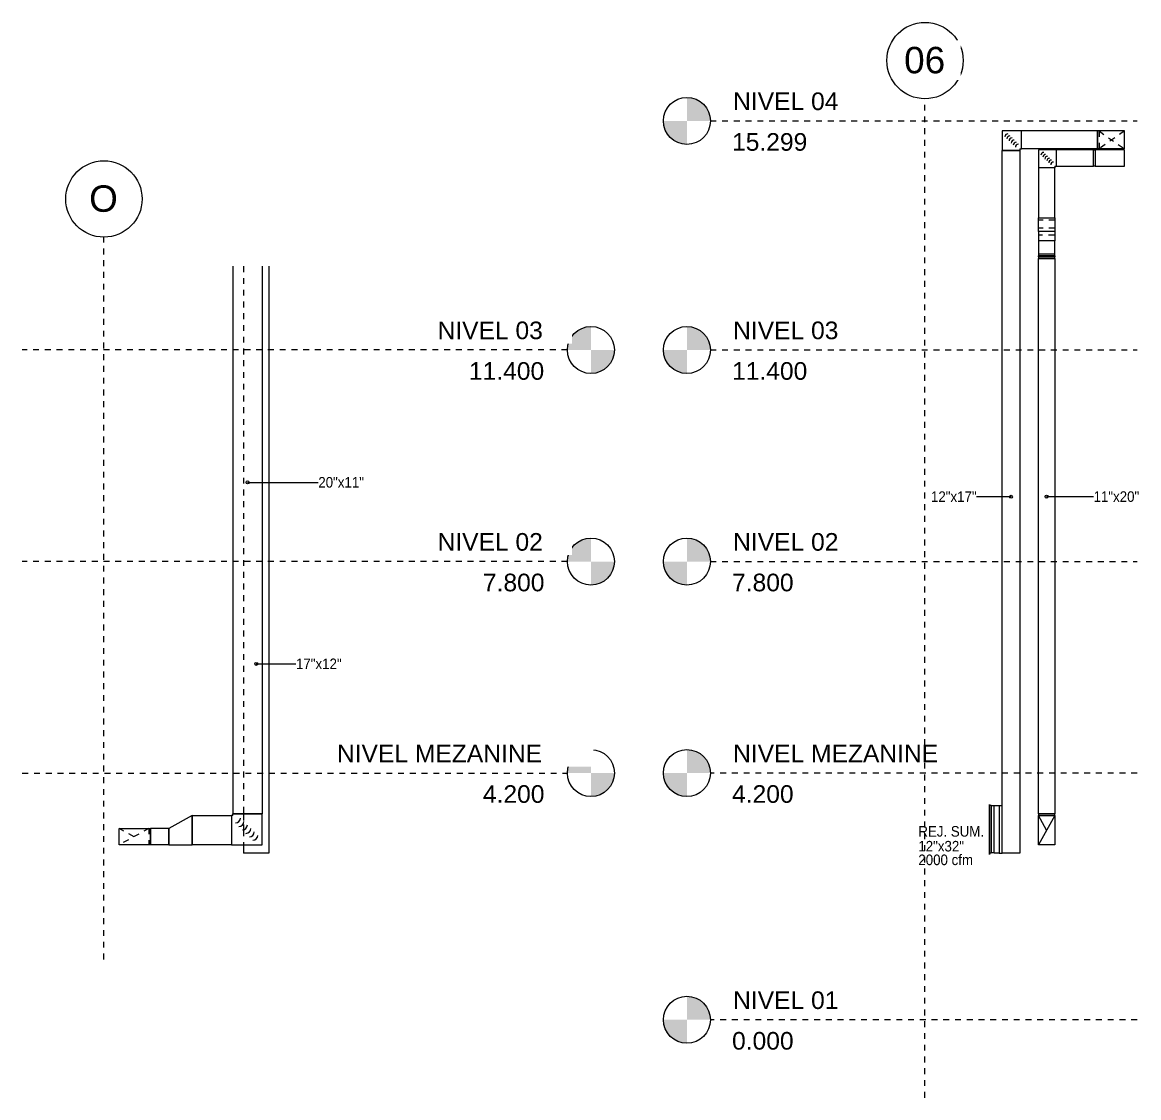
# Model space of a CAD drawing. Header units: metres. Extents: x 63 to 378, y -27 to 78.
# Drawn here: x 62.61 to 81.62, y -1.32 to 16.98 of the extents above; entities that cross this region are included whole.
import ezdxf

# ---------------------------------------------------------------- set-up
doc = ezdxf.new("R2010")
doc.units = ezdxf.units.M
for name, pattern in [('Centre', [0.03175, 0.00635, -0.004763, 0.015875, -0.004763]), ('Grid Line', [0.022225, 0.0127, -0.003175, 0.003175, -0.003175]), ('HIDDEN JT', [0.0016, 0.001, -0.0006])]:
    doc.linetypes.add(name, pattern=pattern)
for name, color, linetype, lineweight in [('A-DETL', 7, 'HIDDEN JT', 9), ('A-FLOR-LEVL', 7, 'Continuous', 9), ('A-GENM', 7, 'Continuous', 18), ('M-HVAC-CDFF-IDEN', 7, 'Continuous', 9), ('M-HVAC-DUCT', 7, 'Continuous', 18), ('M-HVAC-DUCT-ANNO', 7, 'Continuous', 18), ('M-HVAC-DUCT-IDEN', 7, 'Continuous', 9), ('S-GRID', 7, 'Continuous', 9), ('S-GRID-IDEN', 7, 'Continuous', 9)]:
    doc.layers.add(name, color=color, linetype=linetype, lineweight=lineweight)
doc.layers.add('M-HVAC-CDFF', color=8, linetype='Continuous', lineweight=18, true_color=0x414141)
doc.styles.add('Arial_1', font='arial.ttf', dxfattribs={"height": 0.3})
doc.styles.add('Arial_2', font='arial.ttf', dxfattribs={"height": 0.45})
doc.styles.add('SansSerif', font='SANSS__.TTF', dxfattribs={"width": 0.9, "height": 0.18})

# ---------------------------------------------------------------- blocks, each defined once
blk = doc.blocks.new('Rectangular Elbow - Mitered - Single Thickness Vanes - LAMINA-2636994-SEC 2')
at = {"layer": 'M-HVAC-DUCT', "color": 3, "true_color": 0x00ff00}
for p, q in [((64.261, 2.977), (64.261, 3.257)), ((64.261, 3.257), (64.794, 3.257)), ((64.794, 3.257), (64.794, 2.977)), ((64.794, 2.977), (64.261, 2.977))]:
    blk.add_line(p, q, dxfattribs=at)
blk = doc.blocks.new('Rectangular Elbow - Mitered - Single Thickness Vanes - LAMINA-2031966-SEC 2')
at = {"layer": 'A-GENM', "color": 3, "true_color": 0x00ff00}
for centre in [(66.243, 3.434), (66.302, 3.375), (66.361, 3.316), (66.42, 3.257), (66.479, 3.198), (66.538, 3.139)]:
    blk.add_arc(centre, 0.0833, 270, 0, dxfattribs=at)
at = {"layer": 'M-HVAC-DUCT', "color": 3, "true_color": 0x00ff00}
for p, q in [((66.199, 3.477), (66.174, 3.477)), ((66.174, 3.477), (66.174, 2.977)), ((66.199, 3.503), (66.699, 3.503)), ((66.199, 3.477), (66.199, 3.503)), ((66.699, 2.977), (66.699, 3.503)), ((66.174, 2.977), (66.699, 2.977))]:
    blk.add_line(p, q, dxfattribs=at)
blk = doc.blocks.new('M_Rectangular Transition - Angle - 30 LAMINA-2908838-SEC 2')
at = {"layer": 'M-HVAC-DUCT', "color": 3, "true_color": 0x00ff00}
for p, q in [((65.504, 3.477), (65.108, 3.257)), ((65.504, 3.477), (65.504, 2.977)), ((65.108, 2.977), (65.108, 3.257)), ((65.108, 2.977), (65.504, 2.977))]:
    blk.add_line(p, q, dxfattribs=at)
blk = doc.blocks.new('M_Rectangular Takeoff - LAMINA-2036382-SEC 3')
at = {"layer": 'M-HVAC-DUCT', "color": 5, "true_color": 0x0000ff}
for p, q in [((13.186, 3.647), (13.236, 3.647)), ((13.186, 3.647), (13.186, 2.834)), ((13.186, 2.834), (13.236, 2.834))]:
    blk.add_line(p, q, dxfattribs=at)
blk = doc.blocks.new('Rectangular Elbow - Mitered - Single Thickness Vanes - LAMINA-2036572-SEC 3')
at = {"layer": 'A-GENM', "color": 5, "true_color": 0x0000ff}
for centre in [(13.335, 15.029), (13.371, 14.994), (13.407, 14.958), (13.443, 14.922), (13.479, 14.886), (13.515, 14.85)]:
    blk.add_arc(centre, 0.0508, 90, 180, dxfattribs=at)
at = {"layer": 'M-HVAC-DUCT', "color": 5, "true_color": 0x0000ff}
for p, q in [((13.236, 15.128), (13.236, 14.798)), ((13.567, 15.128), (13.236, 15.128)), ((13.567, 14.823), (13.567, 15.128)), ((13.541, 14.798), (13.236, 14.798)), ((13.541, 14.823), (13.541, 14.798)), ((13.541, 14.823), (13.567, 14.823))]:
    blk.add_line(p, q, dxfattribs=at)
blk = doc.blocks.new('Rectangular Elbow - Mitered - Single Thickness Vanes - LAMINA-2036663-SEC 3')
at = {"layer": 'M-HVAC-DUCT', "color": 5, "true_color": 0x0000ff}
for p, q in [((14.862, 14.823), (14.862, 15.128)), ((15.32, 15.128), (14.862, 15.128)), ((15.32, 14.823), (15.32, 15.128)), ((15.32, 14.823), (14.862, 14.823))]:
    blk.add_line(p, q, dxfattribs=at)
blk = doc.blocks.new('Rectangular Elbow - Mitered - Single Thickness Vanes - LAMINA-2031966-SEC 3')
at = {"layer": 'M-HVAC-DUCT', "color": 3, "true_color": 0x00ff00}
for p, q in [((13.856, 3.503), (14.135, 3.503)), ((13.856, 3.503), (13.856, 3.477)), ((14.135, 3.477), (14.135, 3.503))]:
    blk.add_line(p, q, dxfattribs=at)
blk = doc.blocks.new('Rectangular Elbow - Mitered - Single Thickness Vanes - LAMINA-V1-SEC 3')
at = {"layer": 'M-HVAC-DUCT', "color": 3, "true_color": 0x00ff00}
for p, q in [((13.856, 13.419), (13.856, 13.652)), ((13.856, 13.652), (14.135, 13.652)), ((14.135, 13.652), (14.135, 13.419)), ((14.135, 13.419), (13.856, 13.419)), ((13.856, 13.419), (13.856, 13.255)), ((14.135, 13.419), (14.135, 13.255)), ((14.135, 13.255), (13.856, 13.255))]:
    blk.add_line(p, q, dxfattribs=at)
blk = doc.blocks.new('Rectangular Elbow - Mitered - Single Thickness Vanes - LAMINA-2909901-SEC 3')
at = {"layer": 'A-GENM', "color": 3, "true_color": 0x00ff00}
for centre in [(13.946, 14.716), (13.979, 14.683), (14.012, 14.65), (14.045, 14.617), (14.078, 14.585), (14.111, 14.552)]:
    blk.add_arc(centre, 0.0466, 90, 180, dxfattribs=at)
at = {"layer": 'M-HVAC-DUCT', "color": 3, "true_color": 0x00ff00}
for p, q in [((13.856, 14.807), (13.856, 14.502)), ((14.161, 14.807), (13.856, 14.807)), ((14.161, 14.527), (14.161, 14.807)), ((14.135, 14.502), (13.856, 14.502)), ((14.135, 14.527), (14.135, 14.502)), ((14.135, 14.527), (14.161, 14.527))]:
    blk.add_line(p, q, dxfattribs=at)
blk = doc.blocks.new('Rectangular Elbow - Mitered - Single Thickness Vanes - LAMINA-V2-SEC 3')
at = {"layer": 'M-HVAC-DUCT', "color": 3, "true_color": 0x00ff00}
for p, q in [((14.794, 14.527), (14.794, 14.807)), ((14.794, 14.807), (14.82, 14.807)), ((14.82, 14.807), (14.82, 14.527)), ((15.32, 14.807), (14.82, 14.807)), ((15.32, 14.527), (15.32, 14.807)), ((14.82, 14.527), (14.794, 14.527)), ((14.82, 14.527), (15.32, 14.527))]:
    blk.add_line(p, q, dxfattribs=at)
blk = doc.blocks.new('REJ_ SUM_DE_MURO - 12_x32_-2186756-SEC 3')
at = {"layer": 'M-HVAC-CDFF', "color": 5, "true_color": 0x0000ff}
for p, q in [((13.02, 2.813), (13.02, 3.667)), ((13.02, 3.667), (13.024, 3.667)), ((13.024, 3.667), (13.024, 2.813)), ((13.052, 3.647), (13.024, 3.647)), ((13.052, 3.647), (13.052, 2.834)), ((13.101, 3.64), (13.052, 3.64)), ((13.024, 2.813), (13.02, 2.813)), ((13.052, 2.834), (13.024, 2.834)), ((13.101, 2.84), (13.052, 2.84))]:
    blk.add_line(p, q, dxfattribs=at)
blk = doc.blocks.new('Rectangular Elbow - Mitered - Single Thickness Vanes - LAMINA-2909849-SEC 3')
at = {"layer": 'A-DETL', "color": 3, "true_color": 0x00ff00}
blk.add_line((14.128, 13.356), (13.863, 13.356), dxfattribs=at)
at = {"layer": 'M-HVAC-DUCT', "color": 3, "true_color": 0x00ff00}
for p, q in [((13.856, 12.984), (13.856, 13.002)), ((13.856, 13.002), (14.135, 13.002)), ((14.135, 12.984), (13.856, 12.984)), ((13.856, 12.984), (13.856, 12.959)), ((14.135, 12.959), (13.856, 12.959)), ((14.135, 13.002), (14.135, 12.984)), ((14.135, 12.959), (14.135, 12.984))]:
    blk.add_line(p, q, dxfattribs=at)
blk = doc.blocks.new('Level - M_Level Head - Circle-24867-SEC 2')
at = {"layer": 'A-FLOR-LEVL'}
h = blk.add_hatch(color=256, dxfattribs=at)
edge = h.paths.add_edge_path()
edge.add_line((72.296, 4.2), (71.896, 4.2))
edge.add_arc((72.296, 4.2), 0.4, 90, 180, ccw=False)
edge.add_line((72.296, 4.6), (72.296, 4.2))
h = blk.add_hatch(color=256, dxfattribs=at)
edge = h.paths.add_edge_path()
edge.add_line((72.296, 3.8), (72.296, 4.2))
edge.add_line((72.296, 4.2), (72.696, 4.2))
edge.add_arc((72.296, 4.2), 0.4, 270, 360, ccw=False)
blk.add_circle((72.296, 4.2), 0.4, dxfattribs=at)
blk = doc.blocks.new('Grid - M_Grid Head - Circle-24584-SEC 2')
at = {"layer": 'S-GRID-IDEN'}
blk.add_circle((64.002, 13.97), 0.65, dxfattribs=at)
blk = doc.blocks.new('Level - M_Level Head - Circle-24867-SEC 3')
at = {"layer": 'A-FLOR-LEVL'}
h = blk.add_hatch(color=256, dxfattribs=at)
edge = h.paths.add_edge_path()
edge.add_line((7.869, 0), (8.269, 0))
edge.add_arc((7.869, 0), 0.4, 0, 90)
edge.add_line((7.869, 0.4), (7.869, 0))
h = blk.add_hatch(color=256, dxfattribs=at)
edge = h.paths.add_edge_path()
edge.add_line((7.869, -0.4), (7.869, 0))
edge.add_line((7.869, 0), (7.469, 0))
edge.add_arc((7.869, 0), 0.4, 180, 270)
blk.add_circle((7.869, 0), 0.4, dxfattribs=at)
blk = doc.blocks.new('Grid - M_Grid Head - Circle-24584-SEC 3')
at = {"layer": 'S-GRID-IDEN'}
blk.add_circle((11.924, 16.326), 0.65, dxfattribs=at)

msp = doc.modelspace()

# ---------------------------------------------------------------- linework, layer by layer
at = {"layer": 'A-DETL', "color": 5, "true_color": 0x0000ff}
for p, q in [((80.949, 15.128), (80.949, 14.823)), ((81.38, 15.128), (80.949, 14.823)), ((80.949, 15.128), (81.38, 14.823)), ((66.38, 12.825), (66.38, 3.513)), ((66.38, 3.493), (66.38, 3.383)), ((66.38, 3.326), (66.38, 3.246)), ((66.38, 3.226), (66.38, 2.987))]:
    msp.add_line(p, q, dxfattribs=at)
at = {"layer": 'A-DETL', "color": 3, "true_color": 0x00ff00}
for p, q in [((80.196, 13.608), (79.917, 13.608)), ((80.196, 13.471), (79.917, 13.471)), ((64.769, 3.257), (64.261, 2.977)), ((64.515, 3.117), (64.261, 3.257)), ((64.769, 3.257), (64.769, 2.977))]:
    msp.add_line(p, q, dxfattribs=at)
at = {"layer": 'A-FLOR-LEVL', "linetype": 'Centre'}
for p, q in [((74.33, 15.299), (81.597, 15.299)), ((71.896, 11.4), (62.612, 11.4)), ((74.33, 11.4), (81.597, 11.4)), ((71.896, 7.8), (62.612, 7.8)), ((74.33, 7.8), (81.597, 7.8)), ((62.612, 4.2), (71.896, 4.2)), ((81.597, 4.2), (74.33, 4.2)), ((81.597, 0), (74.33, 0))]:
    msp.add_line(p, q, dxfattribs=at)
at = {"layer": 'M-HVAC-DUCT', "color": 5, "true_color": 0x0000ff}
for p, q in [((79.627, 14.823), (79.627, 15.128)), ((80.923, 15.128), (79.627, 15.128)), ((80.923, 15.128), (80.923, 14.823)), ((79.297, 14.798), (79.602, 14.798)), ((79.297, 2.834), (79.297, 14.798)), ((79.602, 14.798), (79.602, 2.834)), ((80.923, 14.823), (79.627, 14.823)), ((66.811, 12.825), (66.811, 2.834)), ((79.161, 2.834), (79.161, 3.647)), ((79.161, 3.647), (79.247, 3.647)), ((79.247, 3.647), (79.247, 2.834)), ((66.38, 2.967), (66.38, 2.834)), ((66.811, 2.834), (66.38, 2.834)), ((79.247, 2.834), (79.161, 2.834)), ((79.602, 2.834), (79.297, 2.834))]:
    msp.add_line(p, q, dxfattribs=at)
at = {"layer": 'M-HVAC-DUCT', "color": 3, "true_color": 0x00ff00}
for p, q in [((80.855, 14.807), (80.221, 14.807)), ((79.917, 14.502), (79.917, 13.652)), ((80.196, 13.652), (80.196, 14.502)), ((80.221, 14.527), (80.855, 14.527)), ((79.917, 13.255), (79.917, 13.002)), ((80.196, 13.002), (80.196, 13.255)), ((79.917, 13.038), (80.196, 13.038)), ((80.196, 13.002), (79.917, 13.002)), ((79.917, 12.959), (80.196, 12.959)), ((79.917, 3.503), (79.917, 12.959)), ((80.196, 12.959), (80.196, 3.503)), ((66.199, 12.825), (66.199, 3.503)), ((66.699, 12.825), (66.699, 3.503)), ((65.504, 2.977), (65.504, 3.477)), ((65.504, 3.477), (66.174, 3.477)), ((66.174, 3.477), (66.174, 2.977)), ((66.699, 3.503), (66.199, 3.503)), ((80.196, 3.503), (79.917, 3.503)), ((64.794, 2.977), (64.794, 3.257)), ((65.108, 3.257), (64.794, 3.257)), ((65.108, 3.257), (65.108, 2.977)), ((65.108, 2.977), (64.794, 2.977)), ((66.174, 2.977), (65.504, 2.977))]:
    msp.add_line(p, q, dxfattribs=at)
at = {"layer": 'M-HVAC-DUCT-ANNO', "color": 3, "true_color": 0x00ff00}
for p, q in [((79.917, 2.977), (79.917, 3.477)), ((79.917, 3.477), (80.196, 3.477)), ((80.196, 3.477), (79.917, 2.977)), ((80.056, 3.227), (79.917, 3.477)), ((80.196, 3.477), (80.196, 2.977)), ((80.196, 2.977), (79.917, 2.977))]:
    msp.add_line(p, q, dxfattribs=at)
at = {"layer": 'M-HVAC-DUCT-IDEN'}
for p, q in [((66.449, 9.147), (67.653, 9.147)), ((79.449, 8.903), (78.861, 8.903)), ((80.056, 8.904), (80.856, 8.904)), ((66.596, 6.058), (67.273, 6.058))]:
    msp.add_line(p, q, dxfattribs=at)
for centre in [(66.449, 9.147), (79.449, 8.903), (80.056, 8.904), (66.596, 6.058)]:
    msp.add_circle(centre, 0.025, dxfattribs=at)
at = {"layer": 'S-GRID', "linetype": 'Grid Line'}
msp.add_line((64.002, 1.028), (64.002, 13.32), dxfattribs=at)

# ---------------------------------------------------------------- block references
at = {"layer": 'A-DETL', "color": 3, "true_color": 0x00ff00}
msp.add_blockref('Rectangular Elbow - Mitered - Single Thickness Vanes - LAMINA-2909849-SEC 3', (66.061, 0), dxfattribs=at)
at = {"layer": 'A-DETL', "color": 5, "true_color": 0x0000ff}
msp.add_blockref('REJ_ SUM_DE_MURO - 12_x32_-2186756-SEC 3', (66.061, 0), dxfattribs=at)
at = {"layer": 'A-FLOR-LEVL'}
for name, p in [('Level - M_Level Head - Circle-24867-SEC 3', (66.061, 15.299)), ('Level - M_Level Head - Circle-24867-SEC 2', (0, 7.2)), ('Level - M_Level Head - Circle-24867-SEC 3', (66.061, 11.4)), ('Level - M_Level Head - Circle-24867-SEC 2', (0, 3.6)), ('Level - M_Level Head - Circle-24867-SEC 3', (66.061, 7.8)), ('Level - M_Level Head - Circle-24867-SEC 2', (0, 0)), ('Level - M_Level Head - Circle-24867-SEC 3', (66.061, 4.2)), ('Level - M_Level Head - Circle-24867-SEC 3', (66.061, 0))]:
    msp.add_blockref(name, p, dxfattribs=at)
at = {"layer": 'M-HVAC-DUCT', "color": 5, "true_color": 0x0000ff}
for name in ['Rectangular Elbow - Mitered - Single Thickness Vanes - LAMINA-2036572-SEC 3', 'Rectangular Elbow - Mitered - Single Thickness Vanes - LAMINA-2036663-SEC 3', 'M_Rectangular Takeoff - LAMINA-2036382-SEC 3']:
    msp.add_blockref(name, (66.061, 0), dxfattribs=at)
at = {"layer": 'M-HVAC-DUCT', "color": 3, "true_color": 0x00ff00}
for name, p in [('Rectangular Elbow - Mitered - Single Thickness Vanes - LAMINA-2909901-SEC 3', (66.061, 0)), ('Rectangular Elbow - Mitered - Single Thickness Vanes - LAMINA-V2-SEC 3', (66.061, 0)), ('Rectangular Elbow - Mitered - Single Thickness Vanes - LAMINA-V1-SEC 3', (66.061, 0)), ('M_Rectangular Transition - Angle - 30 LAMINA-2908838-SEC 2', (0, 0)), ('Rectangular Elbow - Mitered - Single Thickness Vanes - LAMINA-2031966-SEC 2', (0, 0)), ('Rectangular Elbow - Mitered - Single Thickness Vanes - LAMINA-2031966-SEC 3', (66.061, 0)), ('Rectangular Elbow - Mitered - Single Thickness Vanes - LAMINA-2636994-SEC 2', (0, 0))]:
    msp.add_blockref(name, p, dxfattribs=at)
at = {"layer": 'S-GRID-IDEN'}
for name, p in [('Grid - M_Grid Head - Circle-24584-SEC 3', (66.061, 0)), ('Grid - M_Grid Head - Circle-24584-SEC 2', (0, 0))]:
    msp.add_blockref(name, p, dxfattribs=at)

# ---------------------------------------------------------------- texts
at = {"layer": 'A-FLOR-LEVL', "char_height": 0.3, "attachment_point": 1, "style": 'Arial_1', "bg_fill": 3, "box_fill_scale": 1.25, "bg_fill_color": 256, "bg_fill_true_color": 13158600, "bg_fill_transparency": 0}
for s, insert, width in [('NIVEL 04', (74.717, 15.783), 2.21266), ('15.299', (74.699, 15.091), 1.58734), ('NIVEL 03', (74.717, 11.884), 2.21266), ('11.400', (74.699, 11.193), 1.58734), ('NIVEL 02', (74.717, 8.284), 2.21266), ('7.800', (74.699, 7.593), 1.29873), ('NIVEL MEZANINE', (74.717, 4.684), 4.28903), ('4.200', (74.699, 3.993), 1.29873), ('NIVEL 01', (74.717, 0.484), 2.21266), ('0.000', (74.699, -0.207), 1.29873)]:
    msp.add_mtext(s, dxfattribs=dict(at, insert=insert, width=width))
at = {"layer": 'M-HVAC-CDFF-IDEN', "char_height": 0.18, "attachment_point": 1, "style": 'SansSerif'}
for s, insert, width in [('REJ. SUM.', (77.872, 3.297), 1.32759), ('12"x32"', (77.872, 3.045), 0.93076), ('2000 cfm', (77.872, 2.813), 1.11114)]:
    msp.add_mtext(s, dxfattribs=dict(at, insert=insert, width=width))
at = {"layer": 'M-HVAC-DUCT-IDEN', "char_height": 0.18, "width": 0.93076, "attachment_point": 1, "style": 'SansSerif'}
for s, insert in [('20"x11"', (67.653, 9.238)), ('12"x17"', (78.087, 8.994)), ('11"x20"', (80.856, 8.995)), ('17"x12"', (67.273, 6.149))]:
    msp.add_mtext(s, dxfattribs=dict(at, insert=insert))

# ---------------------------------------------------------------- next in the draw order: linework, layer by layer
at = {"layer": 'S-GRID', "linetype": 'Grid Line'}
msp.add_line((77.984, -1.325), (77.984, 15.676), dxfattribs=at)

# ---------------------------------------------------------------- next in the draw order: texts
at = {"layer": 'A-FLOR-LEVL', "char_height": 0.3, "attachment_point": 1, "style": 'Arial_1', "bg_fill": 3, "box_fill_scale": 1.25, "bg_fill_color": 256, "bg_fill_true_color": 13158600, "bg_fill_transparency": 0}
for s, insert, width in [('NIVEL 03', (69.683, 11.884), 2.21266), ('11.400', (70.218, 11.193), 1.58734), ('NIVEL 02', (69.683, 8.284), 2.21266), ('7.800', (70.456, 7.593), 1.29873), ('NIVEL MEZANINE', (67.97, 4.684), 4.28903), ('4.200', (70.456, 3.993), 1.29873)]:
    msp.add_mtext(s, dxfattribs=dict(at, insert=insert, width=width))
at = {"layer": 'S-GRID-IDEN', "char_height": 0.45, "attachment_point": 1, "style": 'Arial_2', "bg_fill": 3, "box_fill_scale": 1.25, "bg_fill_color": 256, "bg_fill_true_color": 13158600, "bg_fill_transparency": 0}
for s, insert, width in [('06', (77.63, 16.559), 0.84979), ('O', (63.75, 14.202), 0.60127)]:
    msp.add_mtext(s, dxfattribs=dict(at, insert=insert, width=width))

doc.saveas('drawing.dxf')
